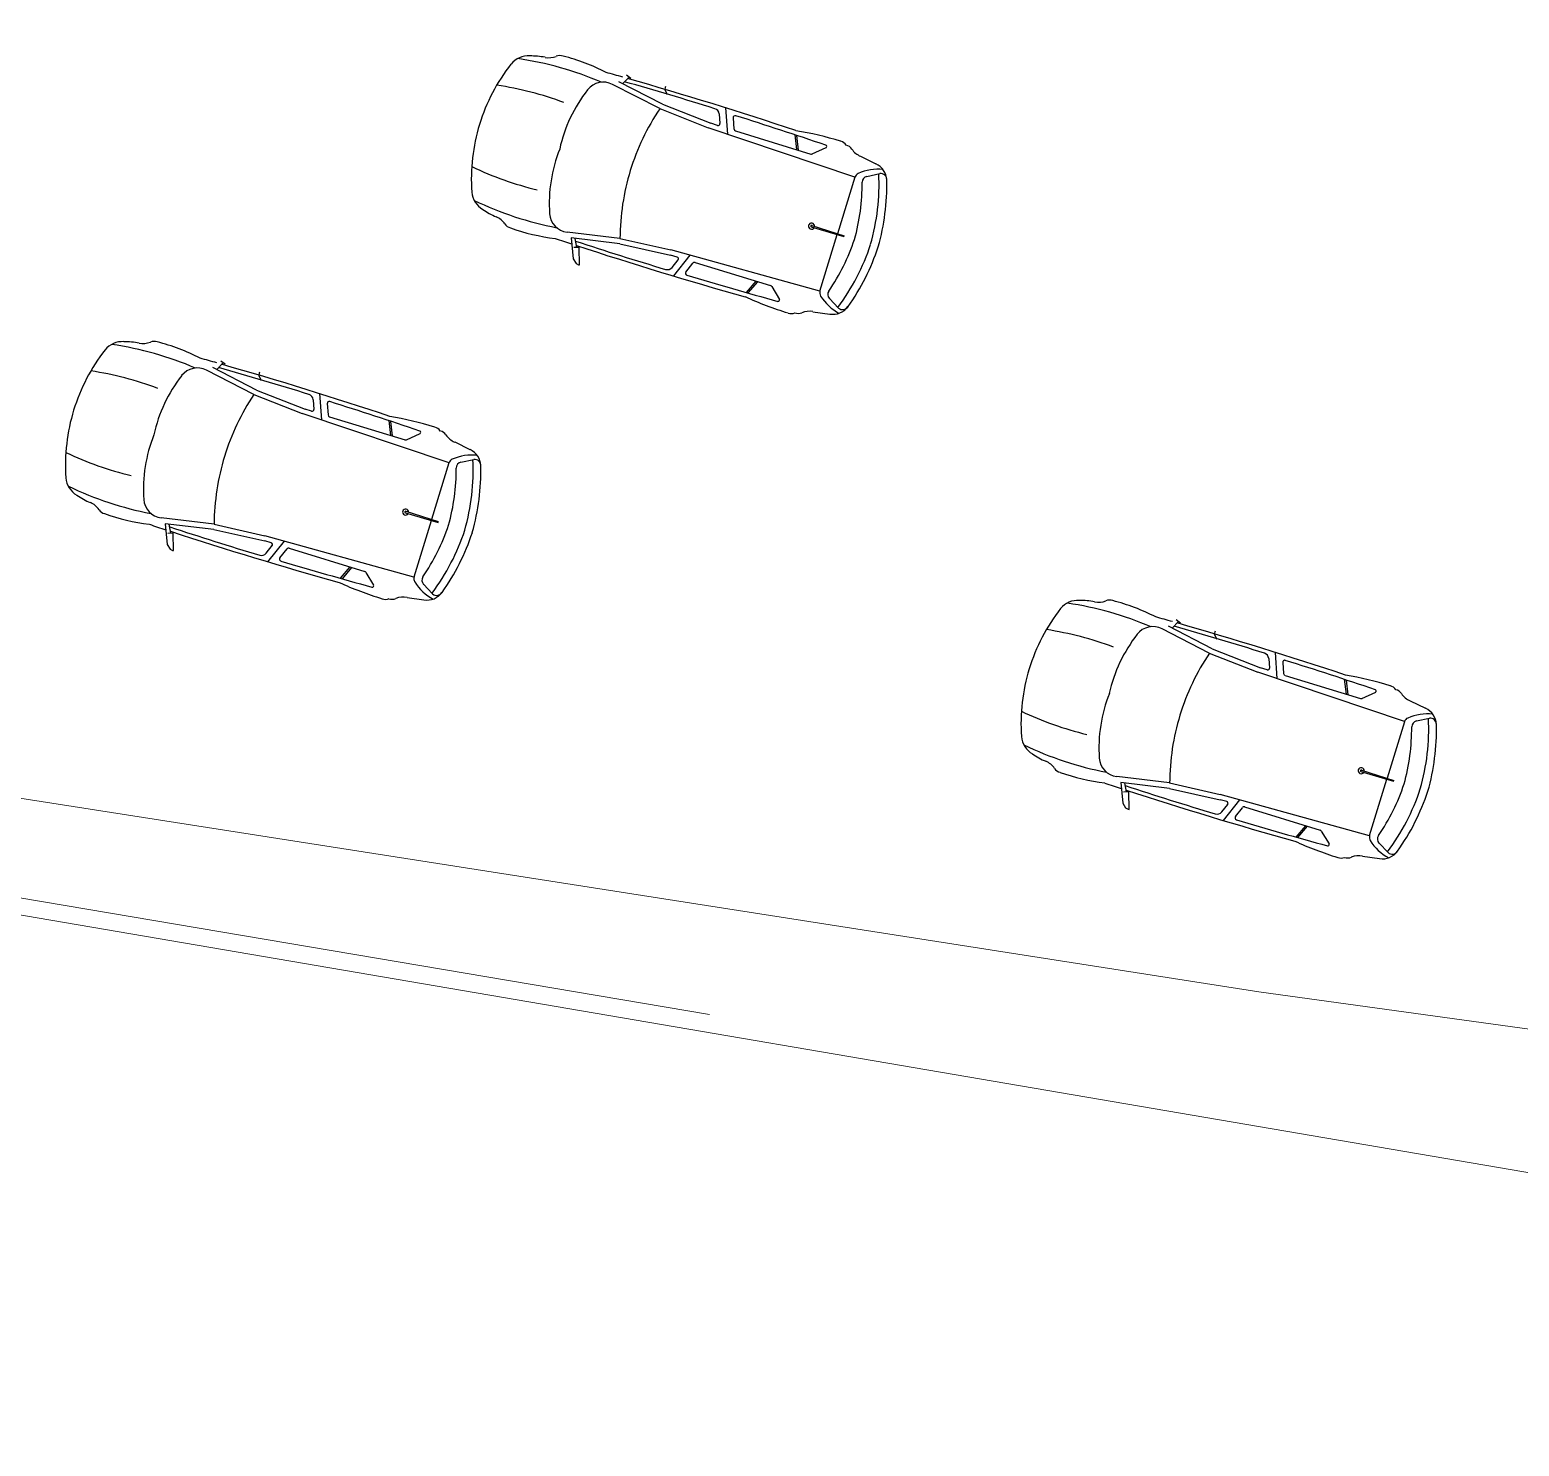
# Model space of a CAD drawing. Header units: millimetres. Extents: x 348 to 2201, y 118 to 1049.
# Drawn here: x 847.87 to 861.13, y 504.87 to 517.47 of the extents above; entities that cross this region are included whole.
import ezdxf

# ---------------------------------------------------------------- set-up
doc = ezdxf.new("R2010")
doc.units = ezdxf.units.MM
doc.layers.add('108_SEP_FIS_CANT_CENT_ILHA', color=7, linetype='Continuous', lineweight=18)

msp = doc.modelspace()

# ---------------------------------------------------------------- linework, layer by layer
at = {"linetype": 'ByBlock'}
for p, q in [((853.48, 516.768), (853.059, 516.984)), ((853.505, 516.808), (853.117, 517.007)), ((853.207, 517.049), (853.15, 516.99)), ((853.224, 517.036), (853.185, 517.065)), ((853.528, 516.935), (853.53, 516.959)), ((853.548, 516.89), (853.528, 516.935)), ((853.53, 516.959), (853.535, 516.968)), ((853.48, 516.768), (853.911, 516.598)), ((853.505, 516.808), (853.936, 516.638)), ((854.009, 516.721), (854.015, 516.635)), ((854.064, 516.775), (854.082, 516.541)), ((855.217, 516.159), (853.911, 516.598)), ((853.994, 516.619), (853.936, 516.638)), ((854.133, 516.686), (854.141, 516.586)), ((854.153, 516.57), (854.826, 516.364)), ((854.681, 516.535), (854.696, 516.404)), ((854.697, 516.528), (854.713, 516.399)), ((854.838, 516.365), (854.96, 516.421)), ((855.267, 516.345), (855.404, 516.278)), ((855.323, 516.165), (855.438, 516.19)), ((855.217, 516.158), (855.063, 515.655)), ((853.126, 515.613), (852.656, 515.669)), ((854.829, 515.715), (855.12, 515.63)), ((854.833, 515.728), (855.122, 515.636)), ((852.691, 515.618), (852.709, 515.433)), ((853.124, 515.566), (852.691, 515.618)), ((852.764, 515.534), (852.715, 515.532)), ((852.742, 515.533), (852.728, 515.613)), ((852.766, 515.378), (852.764, 515.534)), ((853.124, 515.566), (853.576, 515.464)), ((853.126, 515.613), (853.578, 515.512)), ((854.906, 515.144), (855.06, 515.647)), ((855.12, 515.63), (855.122, 515.636)), ((852.709, 515.433), (852.735, 515.391)), ((853.635, 515.448), (853.576, 515.464)), ((854.906, 515.143), (853.578, 515.512)), ((853.59, 515.355), (853.643, 515.423)), ((853.606, 515.279), (853.751, 515.463)), ((853.794, 515.399), (854.467, 515.193)), ((852.735, 515.391), (852.756, 515.379)), ((852.756, 515.379), (852.766, 515.378)), ((853.713, 515.314), (853.775, 515.393)), ((854.251, 515.132), (854.337, 515.233)), ((854.268, 515.129), (854.354, 515.228)), ((854.477, 515.185), (854.546, 515.071)), ((854.99, 515.079), (855.072, 514.993)), ((854.843, 514.961), (854.994, 514.94)), ((849.594, 514.506), (849.537, 514.447)), ((849.612, 514.493), (849.573, 514.522)), ((849.867, 514.224), (849.446, 514.441)), ((849.892, 514.264), (849.504, 514.464)), ((849.915, 514.392), (849.917, 514.416)), ((849.936, 514.347), (849.915, 514.392)), ((849.917, 514.416), (849.922, 514.425)), ((849.867, 514.224), (850.298, 514.055)), ((849.892, 514.264), (850.323, 514.095)), ((850.452, 514.232), (850.469, 513.998)), ((850.381, 514.076), (850.323, 514.095)), ((850.396, 514.177), (850.402, 514.092)), ((850.521, 514.143), (850.528, 514.043)), ((851.605, 513.616), (850.298, 514.055)), ((850.541, 514.027), (851.213, 513.821)), ((851.068, 513.992), (851.084, 513.861)), ((851.085, 513.985), (851.1, 513.856)), ((851.226, 513.822), (851.348, 513.878)), ((851.655, 513.802), (851.791, 513.735)), ((851.604, 513.615), (851.45, 513.112)), ((851.711, 513.622), (851.826, 513.647)), ((851.216, 513.172), (851.507, 513.087)), ((851.22, 513.185), (851.509, 513.093)), ((849.513, 513.07), (849.043, 513.126)), ((849.079, 513.075), (849.096, 512.89)), ((849.512, 513.022), (849.079, 513.075)), ((849.129, 512.99), (849.115, 513.07)), ((849.512, 513.022), (849.964, 512.921)), ((849.513, 513.07), (849.965, 512.968)), ((851.294, 512.601), (851.448, 513.104)), ((851.507, 513.087), (851.509, 513.093)), ((849.096, 512.89), (849.122, 512.848)), ((849.151, 512.991), (849.103, 512.989)), ((849.153, 512.835), (849.151, 512.991)), ((850.022, 512.905), (849.964, 512.921)), ((851.293, 512.6), (849.965, 512.968)), ((849.977, 512.812), (850.03, 512.88)), ((849.993, 512.736), (850.139, 512.92)), ((849.122, 512.848), (849.143, 512.836)), ((849.143, 512.836), (849.153, 512.835)), ((850.1, 512.771), (850.163, 512.85)), ((850.182, 512.856), (850.854, 512.65)), ((850.638, 512.589), (850.725, 512.69)), ((850.656, 512.585), (850.741, 512.685)), ((850.864, 512.642), (850.934, 512.528)), ((851.377, 512.536), (851.459, 512.45)), ((851.231, 512.418), (851.382, 512.397)), ((858.116, 512.191), (858.077, 512.22)), ((858.371, 511.922), (857.951, 512.139)), ((858.397, 511.962), (858.009, 512.162)), ((858.098, 512.204), (858.042, 512.145)), ((858.419, 512.09), (858.422, 512.114)), ((858.44, 512.045), (858.419, 512.09)), ((858.422, 512.114), (858.426, 512.123)), ((858.397, 511.962), (858.828, 511.793)), ((858.371, 511.922), (858.802, 511.753)), ((858.9, 511.875), (858.906, 511.79)), ((858.956, 511.93), (858.973, 511.696)), ((859.025, 511.841), (859.032, 511.741)), ((860.109, 511.314), (858.802, 511.753)), ((858.885, 511.774), (858.828, 511.793)), ((859.045, 511.725), (859.717, 511.519)), ((859.573, 511.69), (859.588, 511.558)), ((859.589, 511.683), (859.604, 511.553)), ((859.73, 511.52), (859.852, 511.576)), ((860.159, 511.5), (860.296, 511.432)), ((860.108, 511.313), (859.954, 510.81)), ((860.215, 511.32), (860.33, 511.345)), ((858.018, 510.768), (857.548, 510.824)), ((857.583, 510.773), (857.601, 510.588)), ((858.016, 510.72), (857.583, 510.773)), ((857.633, 510.688), (857.62, 510.768)), ((858.018, 510.768), (858.469, 510.666)), ((859.721, 510.87), (860.011, 510.784)), ((859.725, 510.883), (860.013, 510.791)), ((859.798, 510.299), (859.952, 510.802)), ((860.011, 510.784), (860.013, 510.791)), ((857.655, 510.689), (857.607, 510.687)), ((857.658, 510.533), (857.655, 510.689)), ((858.016, 510.72), (858.468, 510.619)), ((859.797, 510.298), (858.469, 510.666)), ((857.601, 510.588), (857.626, 510.546)), ((857.626, 510.546), (857.648, 510.534)), ((857.648, 510.534), (857.658, 510.533)), ((858.527, 510.603), (858.468, 510.619)), ((858.482, 510.51), (858.535, 510.577)), ((858.497, 510.434), (858.643, 510.618)), ((858.605, 510.469), (858.667, 510.548)), ((858.686, 510.554), (859.358, 510.348)), ((859.143, 510.287), (859.229, 510.387)), ((859.16, 510.283), (859.245, 510.382)), ((859.368, 510.34), (859.438, 510.225)), ((859.882, 510.233), (859.963, 510.148)), ((859.735, 510.116), (859.886, 510.095))]:
    msp.add_line(p, q, dxfattribs=at)
for centre, radius, start, end in [((853.464, 516.141), 1.661, 141.9536, 162.9596), ((852.313, 517.034), 0.204, 86.9967, 140.1602), ((851.784, 514.259), 2.986, 66.7859, 81.679), ((852.334, 516.58), 0.657, 78.9491, 90.9065), ((852.494, 517.399), 0.178, 258.9491, 291.6467), ((852.591, 517.154), 0.0863, 70.4335, 111.6467), ((852.169, 515.468), 1.824, 62.7854, 75.671), ((852.978, 516.826), 0.178, 62.7895, 141.9064), ((843.115, 481.815), 36.635, 74.1004, 74.3415), ((843.115, 481.815), 36.6, 72.7453, 74.0599), ((843.115, 481.815), 36.635, 71.5777, 74.0308), ((851.582, 514.025), 2.986, 69.5036, 81.3733), ((853.868, 516.128), 1.309, 141.9064, 167.6037), ((855.223, 515.602), 2.097, 146.2278, 162.9596), ((853.955, 516.717), 0.0533, 4.2387, 72.7453), ((853.464, 516.141), 1.661, 162.9596, 183.9656), ((853.999, 516.634), 0.016, 251.4522, 4.2387), ((854.151, 516.687), 0.0178, 72.5714, 184.2387), ((842.875, 480.767), 37.667, 71.2895, 72.5714), ((854.159, 516.587), 0.0178, 184.2387, 252.9596), ((854.157, 513.421), 3.196, 73.0198, 80.3621), ((855.069, 516.394), 0.0863, 34.2725, 75.4857), ((853.806, 515.925), 1.309, 158.3154, 184.0128), ((854.831, 516.381), 0.0178, 252.9596, 294.6049), ((854.954, 516.431), 0.0124, 302.4819, 71.1659), ((855.119, 516.36), 0.0863, 34.2725, 75.4857), ((855.337, 516.508), 0.178, 214.2725, 246.9701), ((853.091, 518.948), 2.986, 244.5459, 256.4156), ((855.223, 515.602), 2.097, 162.9596, 179.6914), ((855.268, 516.142), 0.0533, 113.94, 162.9596), ((855.423, 515.792), 0.437, 84.0755, 113.94), ((853.472, 516.098), 1.96, 344.0945, 2.6616), ((855.338, 516.129), 0.162, 1.2399, 66.1792), ((855.445, 516.134), 0.0563, 358.0858, 96.3128), ((853.438, 516.102), 1.844, 344.3578, 0.3487), ((855.335, 516.113), 0.0533, 102.2536, 180.2538), ((853.496, 516.087), 2.005, 344.1613, 1.2998), ((852.01, 516.046), 0.204, 185.759, 238.9225), ((853.127, 518.641), 2.986, 244.2401, 259.1333), ((852.282, 516.41), 0.657, 235.0127, 246.9701), ((851.955, 515.642), 0.178, 34.2725, 66.9701), ((852.677, 515.846), 0.178, 184.0128, 263.1297), ((852.173, 515.791), 0.0863, 214.2725, 255.4857), ((852.768, 517.424), 1.824, 250.2482, 263.1338), ((854.831, 515.722), 0.0268, 356.7199, 329.1993), ((854.831, 515.722), 0.00665, 72.9596, 252.9596), ((864.127, 550.37), 36.635, 251.5777, 251.8188), ((864.127, 550.37), 36.6, 251.8593, 253.1739), ((864.127, 550.37), 36.635, 251.8884, 254.3415), ((853.464, 516.188), 1.844, 325.5705, 341.5614), ((853.495, 516.172), 1.96, 323.2576, 341.8246), ((853.521, 516.167), 2.005, 324.6194, 341.7579), ((853.631, 515.432), 0.016, 321.6805, 74.467), ((853.789, 515.382), 0.0178, 72.9596, 141.6805), ((853.548, 515.389), 0.0533, 253.1739, 321.6805), ((853.727, 515.303), 0.0178, 141.6805, 253.3478), ((864.516, 551.373), 37.667, 253.3478, 254.6297), ((854.462, 515.176), 0.0178, 31.3143, 72.9596), ((854.957, 515.129), 0.0533, 162.9596, 211.9792), ((855.029, 515.115), 0.0533, 145.6654, 223.6656), ((855.562, 518.005), 3.196, 245.5571, 252.8993), ((854.535, 515.066), 0.0124, 254.7533, 23.4373), ((855.283, 515.332), 0.437, 211.9792, 241.8437), ((855.023, 515.1), 0.162, 259.74, 324.6793), ((855.108, 515.036), 0.0563, 229.6064, 327.8334), ((854.651, 515.031), 0.0863, 250.4335, 291.6467), ((854.712, 515.032), 0.0863, 250.4335, 291.6467), ((854.809, 514.787), 0.178, 78.9491, 111.6467), ((849.852, 513.598), 1.661, 141.9536, 162.9596), ((848.7, 514.491), 0.204, 86.9967, 140.1602), ((848.172, 511.715), 2.986, 66.7859, 81.679), ((848.721, 514.037), 0.657, 78.9491, 90.9065), ((848.881, 514.856), 0.178, 258.9491, 291.6467), ((848.979, 514.611), 0.0863, 70.4335, 111.6467), ((848.556, 512.925), 1.824, 62.7854, 75.671), ((839.502, 479.272), 36.635, 74.1004, 74.3415), ((839.502, 479.272), 36.635, 71.5777, 74.0308), ((847.969, 511.482), 2.986, 69.5036, 81.3733), ((850.256, 513.585), 1.309, 141.9064, 167.6037), ((849.365, 514.283), 0.178, 62.7895, 141.9064), ((839.502, 479.272), 36.6, 72.7453, 74.0599), ((851.611, 513.059), 2.097, 146.2278, 162.9596), ((850.343, 514.174), 0.0533, 4.2387, 72.7453), ((849.852, 513.598), 1.661, 162.9596, 183.9656), ((850.386, 514.091), 0.016, 251.4522, 4.2387), ((850.538, 514.144), 0.0178, 72.5714, 184.2387), ((839.262, 478.223), 37.667, 71.2895, 72.5714), ((850.546, 514.044), 0.0178, 184.2387, 252.9596), ((850.544, 510.878), 3.196, 73.0198, 80.3621), ((851.456, 513.851), 0.0863, 34.2725, 75.4857), ((850.194, 513.382), 1.309, 158.3154, 184.0128), ((851.218, 513.838), 0.0178, 252.9596, 294.6049), ((851.341, 513.888), 0.0124, 302.4819, 71.1659), ((851.506, 513.816), 0.0863, 34.2725, 75.4857), ((851.724, 513.965), 0.178, 214.2725, 246.9701), ((849.478, 516.405), 2.986, 244.5459, 256.4156), ((851.611, 513.059), 2.097, 162.9596, 179.6914), ((851.811, 513.249), 0.437, 84.0755, 113.94), ((851.726, 513.586), 0.162, 1.2399, 66.1792), ((849.825, 513.559), 1.844, 344.3578, 0.3487), ((851.655, 513.599), 0.0533, 113.94, 162.9596), ((851.722, 513.57), 0.0533, 102.2536, 180.2538), ((849.86, 513.555), 1.96, 344.0945, 2.6616), ((849.883, 513.544), 2.005, 344.1613, 1.2998), ((851.832, 513.591), 0.0563, 358.0858, 96.3128), ((848.397, 513.503), 0.204, 185.759, 238.9225), ((849.515, 516.098), 2.986, 244.2401, 259.1333), ((848.669, 513.867), 0.657, 235.0127, 246.9701), ((849.065, 513.303), 0.178, 184.0128, 263.1297), ((848.343, 513.099), 0.178, 34.2725, 66.9701), ((848.561, 513.248), 0.0863, 214.2725, 255.4857), ((849.155, 514.881), 1.824, 250.2482, 263.1338), ((851.218, 513.179), 0.0268, 356.7199, 329.1993), ((851.218, 513.179), 0.00665, 72.9596, 252.9596), ((860.515, 547.827), 36.635, 251.5777, 251.8188), ((860.515, 547.827), 36.6, 251.8593, 253.1739), ((860.515, 547.827), 36.635, 251.8884, 254.3415), ((849.851, 513.645), 1.844, 325.5705, 341.5614), ((849.883, 513.629), 1.96, 323.2576, 341.8246), ((850.018, 512.889), 0.016, 321.6805, 74.467), ((849.908, 513.624), 2.005, 324.6194, 341.7579), ((849.936, 512.845), 0.0533, 253.1739, 321.6805), ((850.114, 512.76), 0.0178, 141.6805, 253.3478), ((860.903, 548.83), 37.667, 253.3478, 254.6297), ((850.177, 512.839), 0.0178, 72.9596, 141.6805), ((850.849, 512.633), 0.0178, 31.3143, 72.9596), ((851.949, 515.462), 3.196, 245.5571, 252.8993), ((850.922, 512.523), 0.0124, 254.7533, 23.4373), ((851.344, 512.586), 0.0533, 162.9596, 211.9792), ((851.67, 512.789), 0.437, 211.9792, 241.8437), ((851.416, 512.572), 0.0533, 145.6654, 223.6656), ((851.039, 512.488), 0.0863, 250.4335, 291.6467), ((851.099, 512.489), 0.0863, 250.4335, 291.6467), ((851.197, 512.244), 0.178, 78.9491, 111.6467), ((851.41, 512.557), 0.162, 259.74, 324.6793), ((851.495, 512.493), 0.0563, 229.6064, 327.8334), ((857.204, 512.189), 0.204, 86.9967, 140.1602), ((856.676, 509.413), 2.986, 66.7859, 81.679), ((857.225, 511.735), 0.657, 78.9491, 90.9065), ((857.385, 512.554), 0.178, 258.9491, 291.6467), ((857.483, 512.309), 0.0863, 70.4335, 111.6467), ((857.06, 510.623), 1.824, 62.7854, 75.671), ((858.356, 511.296), 1.661, 141.9536, 162.9596), ((848.007, 476.97), 36.635, 74.1004, 74.3415), ((856.474, 509.18), 2.986, 69.5036, 81.3733), ((858.76, 511.283), 1.309, 141.9064, 167.6037), ((857.869, 511.981), 0.178, 62.7895, 141.9064), ((848.007, 476.97), 36.6, 72.7453, 74.0599), ((848.007, 476.97), 36.635, 71.5777, 74.0308), ((860.115, 510.756), 2.097, 146.2278, 162.9596), ((858.847, 511.871), 0.0533, 4.2387, 72.7453), ((859.043, 511.842), 0.0178, 72.5714, 184.2387), ((847.766, 475.921), 37.667, 71.2895, 72.5714), ((858.356, 511.296), 1.661, 162.9596, 183.9656), ((858.891, 511.789), 0.016, 251.4522, 4.2387), ((859.05, 511.742), 0.0178, 184.2387, 252.9596), ((859.049, 508.576), 3.196, 73.0198, 80.3621), ((858.698, 511.08), 1.309, 158.3154, 184.0128), ((859.845, 511.586), 0.0124, 302.4819, 71.1659), ((859.961, 511.549), 0.0863, 34.2725, 75.4857), ((860.01, 511.514), 0.0863, 34.2725, 75.4857), ((860.228, 511.663), 0.178, 214.2725, 246.9701), ((859.723, 511.536), 0.0178, 252.9596, 294.6049), ((860.23, 511.284), 0.162, 1.2399, 66.1792), ((857.982, 514.102), 2.986, 244.5459, 256.4156), ((860.115, 510.756), 2.097, 162.9596, 179.6914), ((860.159, 511.297), 0.0533, 113.94, 162.9596), ((860.315, 510.946), 0.437, 84.0755, 113.94), ((860.226, 511.268), 0.0533, 102.2536, 180.2538), ((858.364, 511.252), 1.96, 344.0945, 2.6616), ((858.388, 511.242), 2.005, 344.1613, 1.2998), ((860.336, 511.289), 0.0563, 358.0858, 96.3128), ((856.902, 511.201), 0.204, 185.759, 238.9225), ((858.329, 511.257), 1.844, 344.3578, 0.3487), ((858.019, 513.796), 2.986, 244.2401, 259.1333), ((857.173, 511.565), 0.657, 235.0127, 246.9701), ((856.847, 510.797), 0.178, 34.2725, 66.9701), ((857.065, 510.946), 0.0863, 214.2725, 255.4857), ((857.569, 511.001), 0.178, 184.0128, 263.1297), ((859.723, 510.877), 0.0268, 356.7199, 329.1993), ((857.66, 512.579), 1.824, 250.2482, 263.1338), ((869.019, 545.525), 36.635, 251.5777, 251.8188), ((859.723, 510.877), 0.00665, 72.9596, 252.9596), ((858.356, 511.343), 1.844, 325.5705, 341.5614), ((869.019, 545.525), 36.6, 251.8593, 253.1739), ((869.019, 545.525), 36.635, 251.8884, 254.3415), ((858.387, 511.327), 1.96, 323.2576, 341.8246), ((858.412, 511.322), 2.005, 324.6194, 341.7579), ((858.44, 510.543), 0.0533, 253.1739, 321.6805), ((858.522, 510.587), 0.016, 321.6805, 74.467), ((858.681, 510.537), 0.0178, 72.9596, 141.6805), ((858.618, 510.458), 0.0178, 141.6805, 253.3478), ((869.407, 546.528), 37.667, 253.3478, 254.6297), ((860.454, 513.16), 3.196, 245.5571, 252.8993), ((859.353, 510.331), 0.0178, 31.3143, 72.9596), ((859.427, 510.22), 0.0124, 254.7533, 23.4373), ((859.849, 510.284), 0.0533, 162.9596, 211.9792), ((860.174, 510.487), 0.437, 211.9792, 241.8437), ((859.92, 510.27), 0.0533, 145.6654, 223.6656), ((859.543, 510.186), 0.0863, 250.4335, 291.6467), ((859.604, 510.187), 0.0863, 250.4335, 291.6467), ((859.701, 509.942), 0.178, 78.9491, 111.6467), ((859.915, 510.255), 0.162, 259.74, 324.6793), ((860, 510.191), 0.0563, 229.6064, 327.8334)]:
    msp.add_arc(centre, radius, start, end, dxfattribs=at)
at = {"layer": '108_SEP_FIS_CANT_CENT_ILHA'}
msp.add_lwpolyline([(609.297, 547.189), (720.018, 529.692), (836.866, 511.458), (868.735, 506.014), (899.044, 500.344), (954.884, 491.764), (955.988, 492.161), (956.137, 492.995), (954.31, 494.144), (885.141, 505.272), (858.813, 508.91), (719.388, 530.696), (609.952, 547.991), (580.205, 553.503), (533.058, 560.398), (532.636, 559.414), (533.277, 558.767), (548.012, 555.711), (586.407, 549.693), (601.384, 548.577), (604.113, 548.04)], close=True, dxfattribs=at)
msp.add_lwpolyline([(609.297, 547.189), (634.001, 543.649), (818.619, 514.674), (853.923, 508.707)], dxfattribs=at)

doc.saveas('drawing.dxf')
